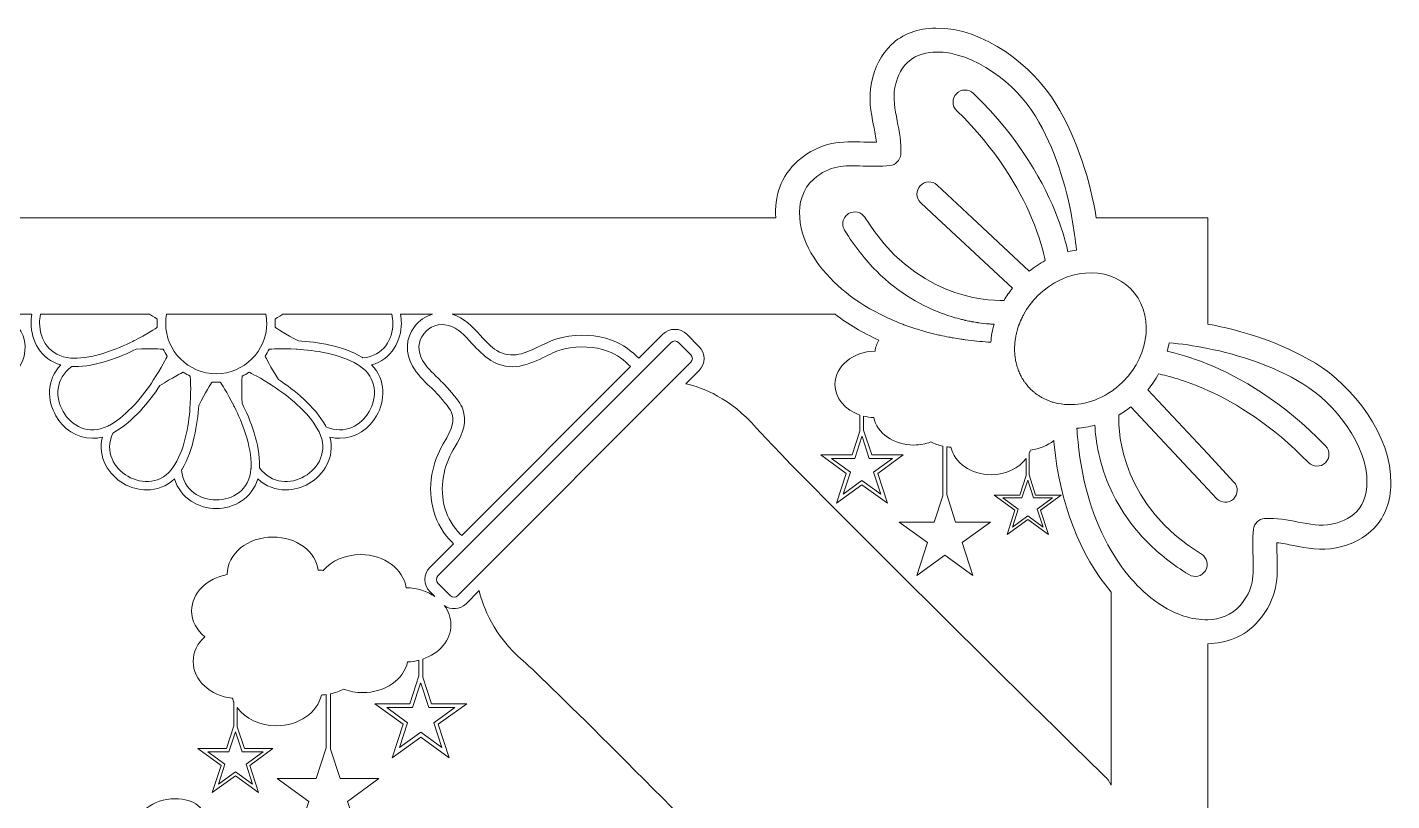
# Model space of a CAD drawing. Header units: millimetres. Extents: x -113 to 323, y -426 to 129.
# Drawn here: x 69.9 to 323, y -14 to 129.4 of the extents above; entities that cross this region are included whole.
import ezdxf

# ---------------------------------------------------------------- set-up
doc = ezdxf.new("R2010")
doc.units = ezdxf.units.MM
doc.header["$MEASUREMENT"] = 0
doc.layers.add('Layer 1', color=7, linetype='Continuous')

msp = doc.modelspace()

# ---------------------------------------------------------------- linework, layer by layer
at = {"layer": 'Layer 1', "lineweight": 0}
for points in [[(224.73, 53.53), (226.06, 49.45), (230.37, 49.45), (226.88, 46.91), (228.21, 42.81), (224.72, 45.34), (221.23, 42.81), (222.57, 46.91), (219.07, 49.45), (223.39, 49.45), (224.72, 53.53), (224.73, 53.53)], [(255.47, 45.44), (256.55, 42.12), (260.06, 42.12), (257.22, 40.06), (258.31, 36.71), (255.46, 38.78), (252.62, 36.71), (253.7, 40.06), (250.86, 42.12), (254.38, 42.12), (255.45, 45.44), (255.47, 45.44)], [(142.89, 7.81), (144.37, 3.26), (149.19, 3.26), (145.29, 0.42), (146.78, -4.17), (142.88, -1.33), (138.97, -4.17), (140.46, 0.42), (136.57, 3.26), (141.38, 3.26), (142.87, 7.81), (142.89, 7.81)], [(108.53, -1.22), (109.74, -4.93), (113.67, -4.93), (110.49, -7.24), (111.7, -10.97), (108.52, -8.66), (105.35, -10.97), (106.56, -7.24), (103.38, -4.93), (107.31, -4.93), (108.52, -1.22), (108.53, -1.22)]]:
    msp.add_lwpolyline(points, dxfattribs=at)
for points, knots in [([(308.81, 67.09), (302.36, 71), (295.21, 73.17), (288.84, 74.36), (288.84, 74.36), (288.84, 94.07), (288.84, 94.07), (288.84, 94.07), (268.17, 94.07), (268.17, 94.07), (267.03, 100.73), (264.84, 108.36), (260.69, 115.21), (256.51, 122.12), (247.28, 129.37), (238.41, 129.23), (235.09, 129.18), (232.23, 128.11), (230.14, 126.13), (228.33, 124.42), (227.06, 121.98), (226.46, 119.08), (225.88, 116.22), (226.39, 113.65), (226.88, 111.16), (227.1, 110.09), (227.3, 109.06), (227.41, 108.06), (226.61, 108.05), (225.82, 108.08), (225.05, 108.1), (221.16, 108.22), (217.14, 108.35), (212.85, 104.59), (209.62, 101.77), (208.49, 97.94), (208.72, 94.07), (208.72, 94.07), (1.18, 94.07), (1.18, 94.07), (1.41, 97.94), (0.28, 101.77), (-2.95, 104.59), (-7.24, 108.35), (-11.25, 108.22), (-15.15, 108.1), (-15.92, 108.08), (-16.71, 108.05), (-17.51, 108.06), (-17.4, 109.06), (-17.2, 110.09), (-16.98, 111.16), (-16.49, 113.65), (-15.97, 116.22), (-16.56, 119.08), (-17.15, 121.98), (-18.43, 124.42), (-20.24, 126.13), (-22.33, 128.11), (-25.19, 129.18), (-28.51, 129.23), (-37.38, 129.37), (-46.61, 122.12), (-50.79, 115.21), (-54.93, 108.36), (-57.13, 100.73), (-58.27, 94.07), (-58.27, 94.07), (-78.94, 94.07), (-78.94, 94.07), (-78.94, 94.07), (-78.94, 74.36), (-78.94, 74.36), (-85.31, 73.17), (-92.46, 71), (-98.91, 67.09), (-105.81, 62.92), (-113.06, 53.69), (-112.92, 44.81), (-112.87, 41.49), (-111.8, 38.63), (-109.83, 36.54), (-108.12, 34.73), (-105.68, 33.46), (-102.77, 32.87), (-99.92, 32.28), (-97.35, 32.79), (-94.86, 33.29), (-93.79, 33.5), (-92.76, 33.71), (-91.76, 33.81), (-91.75, 33.01), (-91.77, 32.22), (-91.8, 31.45), (-91.92, 27.57), (-92.05, 23.54), (-88.29, 19.26), (-85.74, 16.35), (-82.4, 15.15), (-78.94, 15.1), (-78.94, 15.1), (-78.94, -426.06), (-78.94, -426.06), (-78.94, -426.06), (288.84, -426.06), (288.84, -426.06), (288.84, -426.06), (288.84, 15.1), (288.84, 15.1), (292.3, 15.15), (295.65, 16.35), (298.19, 19.26), (301.95, 23.54), (301.82, 27.57), (301.7, 31.45), (301.68, 32.22), (301.65, 33.01), (301.66, 33.81), (302.66, 33.71), (303.69, 33.5), (304.76, 33.29), (307.25, 32.79), (309.82, 32.28), (312.67, 32.87), (315.58, 33.46), (318.02, 34.73), (319.73, 36.54), (321.71, 38.63), (322.78, 41.49), (322.82, 44.81), (322.97, 53.69), (315.71, 62.92), (308.81, 67.09)], [0, 0, 0, 0, 1, 1, 1, 2, 2, 2, 3, 3, 3, 4, 4, 4, 5, 5, 5, 6, 6, 6, 7, 7, 7, 8, 8, 8, 9, 9, 9, 10, 10, 10, 11, 11, 11, 12, 12, 12, 13, 13, 13, 14, 14, 14, 15, 15, 15, 16, 16, 16, 17, 17, 17, 18, 18, 18, 19, 19, 19, 20, 20, 20, 21, 21, 21, 22, 22, 22, 23, 23, 23, 24, 24, 24, 25, 25, 25, 26, 26, 26, 27, 27, 27, 28, 28, 28, 29, 29, 29, 30, 30, 30, 31, 31, 31, 32, 32, 32, 33, 33, 33, 34, 34, 34, 35, 35, 35, 36, 36, 36, 37, 37, 37, 38, 38, 38, 39, 39, 39, 40, 40, 40, 41, 41, 41, 42, 42, 42, 43, 43, 43, 44, 44, 44, 44]), ([(215.79, 101.24), (218.75, 103.84), (221.34, 103.76), (224.91, 103.65), (226.48, 103.6), (228.11, 103.55), (229.91, 103.74), (230.98, 103.85), (231.82, 104.71), (231.9, 105.79), (232.06, 108), (231.65, 110.05), (231.25, 112.03), (230.83, 114.18), (230.42, 116.21), (230.83, 118.18), (231.12, 119.58), (231.76, 121.54), (233.2, 122.89), (234.8, 124.41), (236.95, 124.75), (238.48, 124.78), (245.44, 124.89), (253.3, 118.83), (256.88, 112.91), (260.54, 106.86), (262.56, 100.09), (263.65, 94.07), (264.03, 91.96), (264.31, 89.94), (264.5, 88.07), (263.97, 87.99), (263.45, 87.88), (262.92, 87.75), (262.59, 89.26), (262.01, 91.44), (261, 94.07), (258.7, 100.13), (254.17, 108.61), (245.39, 117.11), (244.5, 117.97), (243.1, 117.95), (242.24, 117.06), (241.38, 116.18), (241.39, 114.76), (242.29, 113.91), (249.72, 106.72), (253.87, 99.5), (256.17, 94.07), (257.7, 90.44), (258.4, 87.6), (258.71, 86.11), (257.68, 85.56), (256.69, 84.91), (255.75, 84.16), (255.75, 84.16), (245.13, 94.07), (245.13, 94.07), (245.13, 94.07), (238.67, 100.11), (238.67, 100.11), (237.76, 100.95), (236.36, 100.9), (235.51, 100), (234.69, 99.12), (234.72, 97.76), (235.57, 96.91), (235.57, 96.91), (235.63, 96.85), (235.63, 96.85), (235.63, 96.85), (238.6, 94.07), (238.6, 94.07), (238.6, 94.07), (252.61, 80.99), (252.61, 80.99), (252.04, 80.26), (251.52, 79.51), (251.07, 78.73), (247.38, 78.65), (234.24, 79.45), (225.3, 94.07), (225.3, 94.07), (225.3, 94.08), (225.3, 94.08), (224.65, 95.14), (223.28, 95.46), (222.23, 94.82), (221.92, 94.63), (221.67, 94.37), (221.49, 94.07), (221.07, 93.39), (221.05, 92.49), (221.5, 91.76), (223.33, 88.75), (225.32, 86.26), (227.39, 84.2), (231.58, 80.01), (236.05, 77.57), (240.04, 76.16), (241.12, 75.77), (242.16, 75.47), (243.16, 75.23), (243.15, 75.23), (243.15, 75.23), (243.15, 75.22), (243.4, 75.16), (243.64, 75.11), (243.88, 75.05), (243.91, 75.05), (243.94, 75.04), (243.97, 75.03), (244.34, 74.95), (244.71, 74.88), (245.07, 74.81), (245.13, 74.8), (245.19, 74.79), (245.25, 74.78), (245.58, 74.72), (245.9, 74.67), (246.21, 74.62), (246.24, 74.61), (246.27, 74.61), (246.3, 74.61), (247, 74.5), (247.65, 74.43), (248.25, 74.38), (248.29, 74.38), (248.33, 74.37), (248.36, 74.37), (248.65, 74.35), (248.94, 74.33), (249.21, 74.32), (248.9, 73.21), (248.71, 72.09), (248.62, 70.98), (247.91, 71.02), (247.22, 71.09), (246.56, 71.15), (246.56, 71.15), (246.05, 71.2), (246.05, 71.2), (245.31, 71.27), (244.58, 71.36), (243.85, 71.46), (243.6, 71.49), (243.35, 71.53), (243.09, 71.56), (242.61, 71.64), (242.13, 71.71), (241.65, 71.79), (241.38, 71.84), (241.11, 71.89), (240.85, 71.94), (240.31, 72.04), (239.77, 72.15), (239.24, 72.27), (239.07, 72.3), (238.9, 72.34), (238.73, 72.38), (238.07, 72.53), (237.41, 72.7), (236.77, 72.87), (236.52, 72.94), (236.28, 73.01), (236.03, 73.08), (235.59, 73.21), (235.15, 73.34), (234.72, 73.48), (234.48, 73.56), (234.24, 73.64), (233.99, 73.72), (233.49, 73.88), (233, 74.06), (232.51, 74.24), (232.37, 74.3), (232.22, 74.35), (232.08, 74.4), (230.71, 74.93), (229.38, 75.52), (228.12, 76.16), (222.81, 78.83), (218.54, 82.44), (215.76, 86.73), (214.37, 88.9), (213.36, 91.53), (213.17, 94.07), (212.96, 96.77), (213.67, 99.38), (215.79, 101.24)], [0, 0, 0, 0, 1, 1, 1, 2, 2, 2, 3, 3, 3, 4, 4, 4, 5, 5, 5, 6, 6, 6, 7, 7, 7, 8, 8, 8, 9, 9, 9, 10, 10, 10, 11, 11, 11, 12, 12, 12, 13, 13, 13, 14, 14, 14, 15, 15, 15, 16, 16, 16, 17, 17, 17, 18, 18, 18, 19, 19, 19, 20, 20, 20, 21, 21, 21, 22, 22, 22, 23, 23, 23, 24, 24, 24, 25, 25, 25, 26, 26, 26, 27, 27, 27, 28, 28, 28, 29, 29, 29, 30, 30, 30, 31, 31, 31, 32, 32, 32, 33, 33, 33, 34, 34, 34, 35, 35, 35, 36, 36, 36, 37, 37, 37, 38, 38, 38, 39, 39, 39, 40, 40, 40, 41, 41, 41, 42, 42, 42, 43, 43, 43, 44, 44, 44, 45, 45, 45, 46, 46, 46, 47, 47, 47, 48, 48, 48, 49, 49, 49, 50, 50, 50, 51, 51, 51, 52, 52, 52, 53, 53, 53, 54, 54, 54, 55, 55, 55, 56, 56, 56, 57, 57, 57, 58, 58, 58, 59, 59, 59, 60, 60, 60, 61, 61, 61, 62, 62, 62, 63, 63, 63, 63]), ([(274.52, 80.92), (278.89, 76.55), (278.29, 68.82), (273.16, 63.7), (272.46, 62.99), (271.71, 62.37), (270.92, 61.84), (267.83, 59.75), (264.23, 59), (261.04, 59.64), (261.03, 59.65), (261.01, 59.65), (261, 59.65), (260.71, 59.71), (260.43, 59.78), (260.15, 59.86), (260.06, 59.89), (259.98, 59.92), (259.89, 59.95), (259.69, 60.02), (259.49, 60.08), (259.29, 60.16), (259.19, 60.2), (259.09, 60.24), (258.99, 60.29), (258.81, 60.36), (258.63, 60.45), (258.46, 60.54), (258.36, 60.59), (258.26, 60.64), (258.16, 60.69), (257.99, 60.79), (257.82, 60.89), (257.65, 60.99), (257.56, 61.05), (257.46, 61.11), (257.37, 61.17), (257.2, 61.29), (257.03, 61.41), (256.86, 61.54), (256.78, 61.6), (256.7, 61.66), (256.63, 61.72), (256.39, 61.91), (256.16, 62.12), (255.94, 62.34), (255.72, 62.56), (255.52, 62.78), (255.33, 63.01), (255.26, 63.09), (255.21, 63.18), (255.15, 63.26), (255.02, 63.41), (254.9, 63.57), (254.79, 63.73), (254.72, 63.83), (254.66, 63.94), (254.59, 64.05), (254.5, 64.19), (254.41, 64.34), (254.32, 64.49), (254.26, 64.6), (254.2, 64.73), (254.14, 64.85), (254.07, 64.99), (253.99, 65.13), (253.93, 65.28), (253.87, 65.41), (253.82, 65.55), (253.77, 65.68), (253.71, 65.82), (253.65, 65.96), (253.61, 66.1), (253.56, 66.25), (253.52, 66.39), (253.47, 66.54), (253.43, 66.68), (253.39, 66.81), (253.35, 66.95), (253.31, 67.11), (253.28, 67.27), (253.25, 67.43), (253.23, 67.56), (253.19, 67.69), (253.17, 67.82), (253.14, 67.99), (253.13, 68.17), (253.11, 68.34), (253.09, 68.46), (253.07, 68.59), (253.06, 68.71), (253.05, 68.9), (253.04, 69.08), (253.03, 69.27), (253.03, 69.38), (253.02, 69.5), (253.02, 69.61), (253.02, 69.81), (253.03, 70.01), (253.03, 70.21), (253.04, 70.31), (253.04, 70.42), (253.05, 70.53), (253.06, 70.74), (253.09, 70.95), (253.11, 71.16), (253.12, 71.25), (253.13, 71.35), (253.14, 71.44), (253.17, 71.66), (253.22, 71.89), (253.26, 72.11), (253.27, 72.19), (253.29, 72.28), (253.31, 72.36), (253.36, 72.59), (253.42, 72.83), (253.48, 73.06), (253.5, 73.13), (253.52, 73.2), (253.54, 73.27), (253.61, 73.52), (253.69, 73.76), (253.77, 74), (253.79, 74.06), (253.81, 74.12), (253.83, 74.18), (253.93, 74.43), (254.03, 74.68), (254.14, 74.93), (254.16, 74.98), (254.18, 75.03), (254.2, 75.07), (254.31, 75.33), (254.44, 75.59), (254.57, 75.85), (254.63, 75.95), (254.67, 76.05), (254.73, 76.16), (255.39, 77.37), (256.25, 78.52), (257.29, 79.57), (262.41, 84.69), (270.14, 85.29), (274.52, 80.92)], [0, 0, 0, 0, 1, 1, 1, 2, 2, 2, 3, 3, 3, 4, 4, 4, 5, 5, 5, 6, 6, 6, 7, 7, 7, 8, 8, 8, 9, 9, 9, 10, 10, 10, 11, 11, 11, 12, 12, 12, 13, 13, 13, 14, 14, 14, 15, 15, 15, 16, 16, 16, 17, 17, 17, 18, 18, 18, 19, 19, 19, 20, 20, 20, 21, 21, 21, 22, 22, 22, 23, 23, 23, 24, 24, 24, 25, 25, 25, 26, 26, 26, 27, 27, 27, 28, 28, 28, 29, 29, 29, 30, 30, 30, 31, 31, 31, 32, 32, 32, 33, 33, 33, 34, 34, 34, 35, 35, 35, 36, 36, 36, 37, 37, 37, 38, 38, 38, 39, 39, 39, 40, 40, 40, 41, 41, 41, 42, 42, 42, 43, 43, 43, 44, 44, 44, 45, 45, 45, 46, 46, 46, 47, 47, 47, 48, 48, 48, 48]), ([(70.78, 76.16), (70.67, 75.61), (70.61, 75.05), (70.61, 74.51), (70.61, 71.35), (72.35, 67.85), (76.13, 66.78), (73.39, 63.97), (73.63, 60.08), (75.21, 57.34), (76.53, 55.05), (79.02, 53.17), (82.01, 53.17), (82.6, 53.17), (83.22, 53.25), (83.85, 53.41), (82.88, 49.61), (85.04, 46.35), (87.78, 44.77), (89.04, 44.04), (90.55, 43.6), (92.08, 43.6), (93.88, 43.6), (95.71, 44.21), (97.23, 45.69), (98.29, 41.91), (101.78, 40.17), (104.95, 40.17), (104.95, 40.17), (104.95, 40.17), (104.95, 40.17), (108.11, 40.17), (111.61, 41.91), (112.67, 45.69), (114.19, 44.21), (116.02, 43.6), (117.82, 43.6), (119.35, 43.6), (120.86, 44.04), (122.12, 44.77), (124.86, 46.36), (127.02, 49.61), (126.05, 53.41), (126.68, 53.25), (127.3, 53.17), (127.89, 53.17), (130.88, 53.17), (133.37, 55.06), (134.69, 57.34), (136.27, 60.08), (136.51, 63.98), (133.77, 66.78), (137.55, 67.85), (139.29, 71.35), (139.29, 74.51), (139.29, 75.05), (139.23, 75.61), (139.13, 76.16), (139.13, 76.16), (145.07, 76.16), (145.07, 76.16), (143.76, 75.78), (142.58, 75), (141.71, 73.87), (140.09, 71.76), (139.96, 68.95), (141.36, 66.53), (142.22, 65.05), (143.43, 63.88), (144.6, 62.75), (145.29, 62.08), (145.94, 61.46), (146.51, 60.78), (147.67, 59.4), (148.44, 58.49), (148.62, 57.93), (149.08, 56.52), (148.97, 55.29), (147.07, 52.15), (146.02, 50.41), (145.31, 48.5), (144.96, 46.45), (144.11, 41.68), (145.5, 37.09), (148.75, 33.84), (148.82, 33.77), (148.89, 33.71), (148.96, 33.64), (148.96, 33.64), (144.55, 29.23), (144.55, 29.23), (143.33, 28), (143.33, 26.01), (144.55, 24.79), (144.55, 24.79), (145.52, 23.82), (145.52, 23.82), (144.08, 24.83), (142.21, 25.45), (140.16, 25.48), (139.7, 28.92), (136.11, 31.61), (131.75, 31.61), (128.87, 31.61), (126.34, 30.45), (124.81, 28.68), (124.51, 28.71), (124.2, 28.73), (123.88, 28.73), (123.42, 32.18), (119.83, 34.87), (115.47, 34.87), (110.79, 34.87), (107, 31.79), (107, 27.99), (107, 27.99), (107, 27.91), (107, 27.91), (103.22, 27.23), (100.4, 24.48), (100.4, 21.2), (100.4, 19.32), (101.32, 17.62), (102.82, 16.38), (101.49, 15.16), (100.68, 13.56), (100.68, 11.8), (100.68, 8.33), (103.83, 5.46), (107.94, 4.99), (108.03, 4.74), (108.13, 4.5), (108.24, 4.25), (108.24, 4.25), (108.24, -0.14), (108.24, -0.14), (108.24, -0.14), (106.89, -4.34), (106.89, -4.34), (106.89, -4.34), (101.57, -4.34), (101.57, -4.34), (101.57, -4.34), (105.87, -7.46), (105.87, -7.46), (105.87, -7.46), (104.23, -12.51), (104.23, -12.51), (104.23, -12.51), (108.52, -9.39), (108.52, -9.39), (108.52, -9.39), (112.82, -12.51), (112.82, -12.51), (112.82, -12.51), (111.18, -7.46), (111.18, -7.46), (111.18, -7.46), (115.47, -4.34), (115.47, -4.34), (115.47, -4.34), (110.17, -4.34), (110.17, -4.34), (110.17, -4.34), (108.86, -0.32), (108.86, -0.32), (108.86, -0.32), (108.86, 3.25), (108.86, 3.25), (110.34, 1.24), (113.03, -0.11), (116.12, -0.11), (120.29, -0.11), (123.75, 2.35), (124.45, 5.58), (124.75, 5.59), (125.04, 5.63), (125.32, 5.66), (125.32, 5.66), (125.32, -4.23), (125.32, -4.23), (125.32, -4.23), (123.47, -9.92), (123.47, -9.92), (123.47, -9.92), (116.26, -9.92), (116.26, -9.92), (116.26, -9.92), (122.1, -14.16), (122.1, -14.16), (122.1, -14.16), (119.87, -21.03), (119.87, -21.03), (119.87, -21.03), (125.7, -16.78), (125.7, -16.78), (125.7, -16.78), (131.54, -21.03), (131.54, -21.03), (131.54, -21.03), (129.31, -14.16), (129.31, -14.16), (129.31, -14.16), (135.14, -9.92), (135.14, -9.92), (135.14, -9.92), (127.93, -9.92), (127.93, -9.92), (127.93, -9.92), (126.15, -4.46), (126.15, -4.46), (126.15, -4.46), (126.15, 5.81), (126.15, 5.81), (127.03, 5.99), (127.85, 6.28), (128.6, 6.66), (129.66, 6.26), (130.86, 6.03), (132.12, 6.03), (136.29, 6.03), (139.75, 8.49), (140.45, 11.72), (141.17, 11.75), (141.87, 11.86), (142.53, 12.03), (142.53, 12.03), (142.53, 9.13), (142.53, 9.13), (142.53, 9.13), (140.87, 3.98), (140.87, 3.98), (140.87, 3.98), (134.35, 3.98), (134.35, 3.98), (134.35, 3.98), (139.62, 0.15), (139.62, 0.15), (139.62, 0.15), (137.6, -6.05), (137.6, -6.05), (137.6, -6.05), (142.88, -2.22), (142.88, -2.22), (142.88, -2.22), (148.15, -6.05), (148.15, -6.05), (148.15, -6.05), (146.14, 0.15), (146.14, 0.15), (146.14, 0.15), (151.41, 3.98), (151.41, 3.98), (151.41, 3.98), (144.89, 3.98), (144.89, 3.98), (144.89, 3.98), (143.29, 8.92), (143.29, 8.92), (143.29, 8.92), (143.29, 12.25), (143.29, 12.25), (146.34, 13.29), (148.49, 15.73), (148.49, 18.59), (148.49, 19.91), (148.03, 21.13), (147.24, 22.18), (148.47, 21.3), (150.18, 21.4), (151.28, 22.5), (151.28, 22.5), (153.71, 24.93), (153.71, 24.93), (154.42, 21.93), (156.4, 16.65), (161.88, 11.9), (166.53, 7.86), (189.22, -14.95), (206.47, -32.41), (205.96, -32.34), (205.44, -32.3), (204.89, -32.3), (202.91, -32.3), (201.15, -32.74), (199.62, -33.62), (198.09, -34.51), (196.83, -35.74), (195.84, -37.32), (194.89, -38.84), (194.21, -40.65), (193.78, -42.76), (193.78, -42.75), (193.78, -42.75), (193.78, -42.74), (193.35, -44.4), (192.89, -45.62), (192.37, -46.39), (191.86, -47.17), (191.38, -47.56), (190.94, -47.56), (190.5, -47.56), (190.13, -47.2), (189.82, -46.47), (189.52, -45.75), (189.4, -44.69), (189.48, -43.3), (189.56, -41.38), (189.39, -39.67), (188.99, -38.16), (188.59, -36.66), (188, -35.42), (187.21, -34.43), (186.44, -33.44), (185.49, -32.76), (184.38, -32.38), (183.27, -32), (182.05, -31.98), (180.71, -32.3), (179.49, -32.62), (178.37, -33.25), (177.36, -34.19), (176.35, -35.12), (175.46, -36.21), (174.7, -37.44), (174.28, -35.72), (173.39, -34.33), (172.03, -33.27), (170.67, -32.19), (169.08, -31.87), (167.25, -32.3), (165.91, -32.67), (164.66, -33.45), (163.5, -34.63), (162.33, -35.81), (161.36, -37.17), (160.6, -38.73), (160.64, -37.55), (160.54, -36.57), (160.29, -35.79), (160.04, -35.02), (159.7, -34.38), (159.26, -33.86), (158.82, -33.36), (158.29, -32.98), (157.68, -32.74), (157.07, -32.5), (156.44, -32.35), (155.79, -32.3), (154.15, -32.19), (152.84, -32.59), (151.86, -33.51), (150.89, -34.41), (150.16, -35.56), (149.69, -36.96), (149.22, -38.33), (148.92, -39.79), (148.79, -41.36), (148.35, -39.84), (147.77, -38.49), (147.03, -37.32), (146.04, -35.74), (144.78, -34.51), (143.28, -33.63), (141.77, -32.74), (140.02, -32.3), (138.04, -32.3), (136.05, -32.3), (134.3, -32.74), (132.79, -33.63), (131.29, -34.51), (130.03, -35.74), (129.05, -37.32), (128.05, -38.91), (127.33, -40.8), (126.89, -43.02), (126.32, -45.23), (125.36, -46.99), (124.03, -48.24), (122.64, -49.56), (121.18, -50.22), (119.64, -50.22), (118.65, -50.22), (117.92, -49.88), (117.44, -49.2), (116.96, -48.54), (116.67, -47.77), (116.56, -46.88), (116.44, -45.99), (116.47, -45.15), (116.63, -44.31), (116.81, -43.48), (117.07, -42.9), (117.41, -42.58), (117.98, -42.04), (118.59, -41.91), (119.22, -42.18), (119.85, -42.45), (120.17, -43.03), (120.22, -43.94), (120.25, -45.02), (120.56, -45.78), (121.14, -46.23), (121.71, -46.68), (122.43, -46.55), (123.31, -45.79), (123.81, -45.42), (124.19, -44.9), (124.46, -44.27), (124.72, -43.63), (124.9, -42.9), (124.97, -42.11), (125.05, -41.3), (125.01, -40.48), (124.86, -39.65), (124.7, -38.83), (124.46, -38.01), (124.11, -37.2), (123.35, -35.54), (122.26, -34.31), (120.85, -33.5), (119.43, -32.7), (117.8, -32.3), (115.92, -32.3), (113.93, -32.3), (112.18, -32.74), (110.65, -33.63), (109.12, -34.51), (107.87, -35.74), (106.87, -37.32), (105.92, -38.84), (105.25, -40.64), (104.81, -42.74), (104.39, -44.4), (103.88, -45.61), (103.29, -46.36), (102.7, -47.1), (102.15, -47.4), (101.66, -47.24), (101.16, -47.09), (100.79, -46.49), (100.54, -45.47), (100.29, -44.45), (100.31, -43.01), (100.57, -41.14), (100.84, -39.21), (101.2, -37.2), (101.66, -35.11), (102.11, -33.02), (102.54, -30.96), (102.91, -28.93), (103.3, -26.89), (103.57, -24.95), (103.74, -23.1), (103.92, -21.26), (103.85, -19.64), (103.52, -18.24), (103.19, -16.84), (102.55, -15.74), (101.57, -14.9), (100.6, -14.08), (99.17, -13.66), (97.3, -13.66), (93.21, -13.66), (90.28, -16), (88.54, -20.65), (86.78, -25.31), (86.16, -32.49), (86.7, -42.18), (86.72, -42.38), (86.73, -42.58), (86.75, -42.8), (86.18, -45.12), (85.21, -46.94), (83.84, -48.24), (82.47, -49.56), (81.01, -50.22), (79.48, -50.22), (78.53, -50.22), (77.78, -49.92), (77.25, -49.33), (78.74, -49.43), (80.02, -49.08), (81.09, -48.24), (82.16, -47.41), (82.99, -46.37), (83.58, -45.11), (84.17, -43.85), (84.5, -42.5), (84.58, -41.06), (84.66, -39.61), (84.43, -38.33), (83.89, -37.2), (83.13, -35.54), (82.04, -34.31), (80.63, -33.5), (79.21, -32.7), (77.57, -32.3), (75.7, -32.3), (73.71, -32.3), (71.95, -32.74), (70.43, -33.63), (68.9, -34.51), (67.65, -35.74), (66.65, -37.32), (66.6, -37.39), (66.56, -37.48), (66.52, -37.57), (66.66, -36.21), (66.76, -34.83), (66.83, -33.46), (66.93, -30.87), (66.91, -28.45), (66.73, -26.2), (66.57, -23.94), (66.28, -21.9), (65.87, -20.08), (65.48, -18.26), (64.98, -16.83), (64.41, -15.77), (63.65, -14.37), (62.72, -13.26), (61.64, -12.46), (60.55, -11.64), (59.38, -11.07), (58.15, -10.74), (56.9, -10.41), (55.67, -10.29), (54.44, -10.38), (53.22, -10.47), (52.12, -10.73), (51.12, -11.17), (50.13, -11.6), (49.32, -12.19), (48.69, -12.88), (48.06, -13.58), (47.74, -14.4), (47.74, -15.32), (47.74, -15.79), (47.89, -16.16), (48.18, -16.43), (48.45, -16.69), (48.81, -16.96), (49.24, -17.22), (49.65, -17.48), (50.11, -17.79), (50.58, -18.14), (51.05, -18.49), (51.47, -19.01), (51.82, -19.72), (52.07, -20.24), (52.33, -21.44), (52.56, -23.3), (52.78, -25.17), (52.96, -27.35), (53.07, -29.87), (53.19, -32.4), (53.22, -35.07), (53.16, -37.89), (53.1, -40.72), (52.91, -43.33), (52.56, -45.72), (52.21, -48.11), (51.72, -50.1), (51.07, -51.7), (50.41, -53.3), (49.56, -54.14), (48.48, -54.23), (47.99, -54.28), (47.53, -54.15), (47.08, -53.87), (46.65, -53.59), (46.21, -52.96), (45.76, -52), (45.33, -51.03), (44.89, -49.69), (44.48, -47.96), (44.05, -46.22), (43.64, -43.93), (43.21, -41.08), (42.76, -38.23), (42.56, -35.61), (42.61, -33.23), (42.67, -30.84), (42.81, -28.69), (43.02, -26.78), (43.23, -24.88), (43.42, -23.18), (43.62, -21.69), (43.81, -20.2), (43.82, -18.91), (43.65, -17.81), (43.47, -16.71), (43.03, -15.81), (42.32, -15.08), (41.63, -14.36), (40.46, -13.79), (38.86, -13.41), (36.95, -12.92), (35.32, -13.43), (33.96, -14.92), (32.6, -16.4), (31.62, -18.56), (30.99, -21.36), (30.35, -24.16), (30.1, -27.45), (30.24, -31.19), (30.37, -34.95), (30.97, -38.8), (32.04, -42.8), (32.04, -42.88), (32.05, -42.95), (32.07, -42.99), (32.09, -43.03), (32.1, -43.08), (32.1, -43.13), (31.8, -44.88), (31.44, -46.38), (31.04, -47.63), (30.64, -48.88), (30.21, -49.91), (29.75, -50.71), (29.29, -51.53), (28.84, -52.15), (28.37, -52.57), (27.92, -52.97), (27.5, -53.21), (27.12, -53.25), (26.2, -53.38), (25.52, -53), (25.05, -52.13), (24.6, -51.26), (24.29, -50.03), (24.14, -48.48), (23.99, -46.93), (23.94, -45.09), (23.99, -42.95), (24.05, -40.83), (24.14, -38.6), (24.25, -36.25), (24.37, -33.91), (24.45, -31.53), (24.51, -29.13), (24.57, -26.7), (24.52, -24.41), (24.37, -22.21), (24.21, -20.03), (23.91, -18.02), (23.48, -16.23), (23.2, -15.11), (22.83, -14.16), (22.37, -13.31), (34.26, -1.38), (44.99, 9.27), (48.03, 11.9), (53.51, 16.65), (55.48, 21.93), (56.19, 24.93), (56.19, 24.93), (58.62, 22.5), (58.62, 22.5), (59.84, 21.28), (61.83, 21.28), (63.06, 22.5), (63.06, 22.5), (65.35, 24.79), (65.35, 24.79), (66.57, 26.01), (66.57, 28), (65.35, 29.23), (65.35, 29.23), (60.94, 33.64), (60.94, 33.64), (61.01, 33.71), (61.09, 33.77), (61.15, 33.84), (64.4, 37.09), (65.79, 41.68), (64.95, 46.45), (64.59, 48.5), (63.88, 50.41), (62.83, 52.15), (60.93, 55.29), (60.82, 56.52), (61.28, 57.93), (61.46, 58.49), (62.24, 59.4), (63.4, 60.78), (63.97, 61.46), (64.61, 62.08), (65.31, 62.75), (66.47, 63.88), (67.68, 65.05), (68.54, 66.53), (69.95, 68.95), (69.81, 71.76), (68.19, 73.87), (67.33, 75), (66.14, 75.78), (64.83, 76.16), (64.83, 76.16), (70.78, 76.16), (70.78, 76.16)], [0, 0, 0, 0, 1, 1, 1, 2, 2, 2, 3, 3, 3, 4, 4, 4, 5, 5, 5, 6, 6, 6, 7, 7, 7, 8, 8, 8, 9, 9, 9, 10, 10, 10, 11, 11, 11, 12, 12, 12, 13, 13, 13, 14, 14, 14, 15, 15, 15, 16, 16, 16, 17, 17, 17, 18, 18, 18, 19, 19, 19, 20, 20, 20, 21, 21, 21, 22, 22, 22, 23, 23, 23, 24, 24, 24, 25, 25, 25, 26, 26, 26, 27, 27, 27, 28, 28, 28, 29, 29, 29, 30, 30, 30, 31, 31, 31, 32, 32, 32, 33, 33, 33, 34, 34, 34, 35, 35, 35, 36, 36, 36, 37, 37, 37, 38, 38, 38, 39, 39, 39, 40, 40, 40, 41, 41, 41, 42, 42, 42, 43, 43, 43, 44, 44, 44, 45, 45, 45, 46, 46, 46, 47, 47, 47, 48, 48, 48, 49, 49, 49, 50, 50, 50, 51, 51, 51, 52, 52, 52, 53, 53, 53, 54, 54, 54, 55, 55, 55, 56, 56, 56, 57, 57, 57, 58, 58, 58, 59, 59, 59, 60, 60, 60, 61, 61, 61, 62, 62, 62, 63, 63, 63, 64, 64, 64, 65, 65, 65, 66, 66, 66, 67, 67, 67, 68, 68, 68, 69, 69, 69, 70, 70, 70, 71, 71, 71, 72, 72, 72, 73, 73, 73, 74, 74, 74, 75, 75, 75, 76, 76, 76, 77, 77, 77, 78, 78, 78, 79, 79, 79, 80, 80, 80, 81, 81, 81, 82, 82, 82, 83, 83, 83, 84, 84, 84, 85, 85, 85, 86, 86, 86, 87, 87, 87, 88, 88, 88, 89, 89, 89, 90, 90, 90, 91, 91, 91, 92, 92, 92, 93, 93, 93, 94, 94, 94, 95, 95, 95, 96, 96, 96, 97, 97, 97, 98, 98, 98, 99, 99, 99, 100, 100, 100, 101, 101, 101, 102, 102, 102, 103, 103, 103, 104, 104, 104, 105, 105, 105, 106, 106, 106, 107, 107, 107, 108, 108, 108, 109, 109, 109, 110, 110, 110, 111, 111, 111, 112, 112, 112, 113, 113, 113, 114, 114, 114, 115, 115, 115, 116, 116, 116, 117, 117, 117, 118, 118, 118, 119, 119, 119, 120, 120, 120, 121, 121, 121, 122, 122, 122, 123, 123, 123, 124, 124, 124, 125, 125, 125, 126, 126, 126, 127, 127, 127, 128, 128, 128, 129, 129, 129, 130, 130, 130, 131, 131, 131, 132, 132, 132, 133, 133, 133, 134, 134, 134, 135, 135, 135, 136, 136, 136, 137, 137, 137, 138, 138, 138, 139, 139, 139, 140, 140, 140, 141, 141, 141, 142, 142, 142, 143, 143, 143, 144, 144, 144, 145, 145, 145, 146, 146, 146, 147, 147, 147, 148, 148, 148, 149, 149, 149, 150, 150, 150, 151, 151, 151, 152, 152, 152, 153, 153, 153, 154, 154, 154, 155, 155, 155, 156, 156, 156, 157, 157, 157, 158, 158, 158, 159, 159, 159, 160, 160, 160, 161, 161, 161, 162, 162, 162, 163, 163, 163, 164, 164, 164, 165, 165, 165, 166, 166, 166, 167, 167, 167, 168, 168, 168, 169, 169, 169, 170, 170, 170, 171, 171, 171, 172, 172, 172, 173, 173, 173, 174, 174, 174, 175, 175, 175, 176, 176, 176, 177, 177, 177, 178, 178, 178, 179, 179, 179, 180, 180, 180, 181, 181, 181, 182, 182, 182, 183, 183, 183, 184, 184, 184, 185, 185, 185, 186, 186, 186, 187, 187, 187, 188, 188, 188, 189, 189, 189, 190, 190, 190, 191, 191, 191, 192, 192, 192, 193, 193, 193, 194, 194, 194, 195, 195, 195, 196, 196, 196, 197, 197, 197, 198, 198, 198, 199, 199, 199, 200, 200, 200, 201, 201, 201, 202, 202, 202, 203, 203, 203, 204, 204, 204, 205, 205, 205, 206, 206, 206, 207, 207, 207, 208, 208, 208, 209, 209, 209, 210, 210, 210, 211, 211, 211, 212, 212, 212, 213, 213, 213, 214, 214, 214, 215, 215, 215, 216, 216, 216, 217, 217, 217, 218, 218, 218, 219, 219, 219, 220, 220, 220, 221, 221, 221, 222, 222, 222, 223, 223, 223, 224, 224, 224, 225, 225, 225, 226, 226, 226, 227, 227, 227, 228, 228, 228, 229, 229, 229, 230, 230, 230, 231, 231, 231, 232, 232, 232, 233, 233, 233, 234, 234, 234, 234]), ([(72.37, 76.16), (72.37, 76.16), (92.61, 76.16), (92.61, 76.16), (93.4, 75.68), (93.92, 75.33), (94.03, 75.26), (94.02, 75.01), (94.01, 74.76), (94.01, 74.51), (94.01, 74.26), (94.02, 74.01), (94.03, 73.76), (93.81, 73.61), (92.11, 72.47), (89.71, 71.26), (89.71, 71.26), (89.59, 71.25), (89.59, 71.25), (89.59, 71.25), (89.47, 71.13), (89.47, 71.13), (86.52, 69.67), (82.24, 67.97), (78.42, 68.03), (78.27, 68.04), (78.14, 68.04), (77.99, 68.05), (73.98, 68.34), (72.19, 71.5), (72.19, 74.51), (72.19, 75.06), (72.25, 75.61), (72.37, 76.16)], [0, 0, 0, 0, 1, 1, 1, 2, 2, 2, 3, 3, 3, 4, 4, 4, 5, 5, 5, 6, 6, 6, 7, 7, 7, 8, 8, 8, 9, 9, 9, 10, 10, 10, 11, 11, 11, 11]), ([(114.32, 74.51), (114.32, 69.34), (110.12, 65.14), (104.95, 65.14), (99.78, 65.14), (95.58, 69.34), (95.58, 74.51), (95.58, 75.07), (95.64, 75.62), (95.73, 76.16), (95.73, 76.16), (114.17, 76.16), (114.17, 76.16), (114.26, 75.62), (114.32, 75.07), (114.32, 74.51)], [0, 0, 0, 0, 1, 1, 1, 2, 2, 2, 3, 3, 3, 4, 4, 4, 5, 5, 5, 5]), ([(137.72, 74.51), (137.72, 71.57), (136, 68.47), (132.17, 68.08), (132.1, 68.12), (132.04, 68.16), (131.97, 68.2), (128.41, 70.34), (123.63, 71.04), (120.19, 71.25), (117.79, 72.47), (116.09, 73.61), (115.87, 73.76), (115.88, 74.01), (115.89, 74.26), (115.89, 74.51), (115.89, 74.76), (115.88, 75.01), (115.87, 75.26), (115.98, 75.33), (116.5, 75.68), (117.29, 76.16), (117.29, 76.16), (137.53, 76.16), (137.53, 76.16), (137.65, 75.61), (137.72, 75.06), (137.72, 74.51)], [0, 0, 0, 0, 1, 1, 1, 2, 2, 2, 3, 3, 3, 4, 4, 4, 5, 5, 5, 6, 6, 6, 7, 7, 7, 8, 8, 8, 9, 9, 9, 9]), ([(270.92, -11.1), (270.52, -10.29), (270.09, -9.85), (270.04, -9.79), (269.45, -9.21), (211.76, 47.46), (205.11, 55.13), (200.36, 60.61), (195.08, 62.59), (192.08, 63.3), (192.08, 63.3), (194.51, 65.73), (194.51, 65.73), (195.73, 66.95), (195.73, 68.94), (194.51, 70.16), (194.51, 70.16), (192.22, 72.46), (192.22, 72.46), (190.99, 73.68), (189.01, 73.68), (187.78, 72.46), (187.78, 72.46), (183.33, 68.01), (183.33, 68.01), (182.08, 69.26), (180.43, 70.6), (178.26, 71.38), (175.49, 72.38), (172.34, 72.54), (169.12, 71.87), (167.75, 71.58), (166.39, 70.94), (165.08, 70.31), (162.35, 68.99), (159.77, 67.75), (157, 69.46), (155.9, 70.13), (154.97, 71.15), (153.98, 72.23), (152.49, 73.85), (150.94, 75.52), (148.69, 76.16), (148.69, 76.16), (219.72, 76.16), (219.72, 76.16), (222.15, 74.32), (224.89, 72.71), (227.87, 71.36), (227.87, 71.36), (227.87, 71.36), (227.87, 71.36), (227.5, 70.73), (227.24, 70.05), (227.15, 69.33), (223.03, 69.27), (219.7, 66.54), (219.7, 63.17), (219.7, 60.61), (221.62, 58.43), (224.35, 57.49), (224.35, 57.49), (224.35, 54.51), (224.35, 54.51), (224.35, 54.51), (222.92, 50.09), (222.92, 50.09), (222.92, 50.09), (217.09, 50.09), (217.09, 50.09), (217.09, 50.09), (221.81, 46.66), (221.81, 46.66), (221.81, 46.66), (220, 41.12), (220, 41.12), (220, 41.12), (224.72, 44.54), (224.72, 44.54), (224.72, 44.54), (229.44, 41.12), (229.44, 41.12), (229.44, 41.12), (227.64, 46.66), (227.64, 46.66), (227.64, 46.66), (232.35, 50.09), (232.35, 50.09), (232.35, 50.09), (226.52, 50.09), (226.52, 50.09), (226.52, 50.09), (225.03, 54.7), (225.03, 54.7), (225.03, 54.7), (225.03, 57.29), (225.03, 57.29), (225.62, 57.15), (226.24, 57.05), (226.89, 57.02), (227.51, 54.13), (230.62, 51.93), (234.35, 51.93), (235.48, 51.93), (236.55, 52.13), (237.5, 52.49), (238.17, 52.15), (238.91, 51.89), (239.69, 51.73), (239.69, 51.73), (239.69, 42.54), (239.69, 42.54), (239.69, 42.54), (238.1, 37.65), (238.1, 37.65), (238.1, 37.65), (231.64, 37.65), (231.64, 37.65), (231.64, 37.65), (236.87, 33.86), (236.87, 33.86), (236.87, 33.86), (234.87, 27.71), (234.87, 27.71), (234.87, 27.71), (240.09, 31.51), (240.09, 31.51), (240.09, 31.51), (245.31, 27.71), (245.31, 27.71), (245.31, 27.71), (243.32, 33.86), (243.32, 33.86), (243.32, 33.86), (248.54, 37.65), (248.54, 37.65), (248.54, 37.65), (242.08, 37.65), (242.08, 37.65), (242.08, 37.65), (240.43, 42.75), (240.43, 42.75), (240.43, 42.75), (240.43, 51.6), (240.43, 51.6), (240.69, 51.57), (240.95, 51.54), (241.21, 51.52), (241.84, 48.64), (244.94, 46.43), (248.67, 46.43), (251.43, 46.43), (253.84, 47.64), (255.17, 49.44), (255.17, 49.44), (255.17, 46.25), (255.17, 46.25), (255.17, 46.25), (253.99, 42.65), (253.99, 42.65), (253.99, 42.65), (249.24, 42.65), (249.24, 42.65), (249.24, 42.65), (253.09, 39.86), (253.09, 39.86), (253.09, 39.86), (251.62, 35.34), (251.62, 35.34), (251.62, 35.34), (255.46, 38.13), (255.46, 38.13), (255.46, 38.13), (259.31, 35.34), (259.31, 35.34), (259.31, 35.34), (257.84, 39.86), (257.84, 39.86), (257.84, 39.86), (261.69, 42.65), (261.69, 42.65), (261.69, 42.65), (256.93, 42.65), (256.93, 42.65), (256.93, 42.65), (255.71, 46.4), (255.71, 46.4), (255.71, 46.4), (255.71, 50.34), (255.71, 50.34), (255.81, 50.55), (255.9, 50.77), (255.98, 51), (257.66, 51.19), (259.16, 51.83), (260.29, 52.76), (260.3, 52.69), (260.31, 52.61), (260.31, 52.54), (260.31, 52.54), (260.36, 52.04), (260.36, 52.04), (261.38, 41.16), (265.18, 31.49), (270.92, 24.67), (270.92, 24.67), (270.92, -11.1), (270.92, -11.1)], [0, 0, 0, 0, 1, 1, 1, 2, 2, 2, 3, 3, 3, 4, 4, 4, 5, 5, 5, 6, 6, 6, 7, 7, 7, 8, 8, 8, 9, 9, 9, 10, 10, 10, 11, 11, 11, 12, 12, 12, 13, 13, 13, 14, 14, 14, 15, 15, 15, 16, 16, 16, 17, 17, 17, 18, 18, 18, 19, 19, 19, 20, 20, 20, 21, 21, 21, 22, 22, 22, 23, 23, 23, 24, 24, 24, 25, 25, 25, 26, 26, 26, 27, 27, 27, 28, 28, 28, 29, 29, 29, 30, 30, 30, 31, 31, 31, 32, 32, 32, 33, 33, 33, 34, 34, 34, 35, 35, 35, 36, 36, 36, 37, 37, 37, 38, 38, 38, 39, 39, 39, 40, 40, 40, 41, 41, 41, 42, 42, 42, 43, 43, 43, 44, 44, 44, 45, 45, 45, 46, 46, 46, 47, 47, 47, 48, 48, 48, 49, 49, 49, 50, 50, 50, 51, 51, 51, 52, 52, 52, 53, 53, 53, 54, 54, 54, 55, 55, 55, 56, 56, 56, 57, 57, 57, 58, 58, 58, 59, 59, 59, 60, 60, 60, 61, 61, 61, 62, 62, 62, 63, 63, 63, 64, 64, 64, 65, 65, 65, 66, 66, 66, 67, 67, 67, 68, 68, 68, 69, 69, 69, 69]), ([(148.03, 74.11), (149.74, 73.65), (151.02, 72.25), (152.39, 70.76), (153.43, 69.63), (154.51, 68.45), (155.87, 67.62), (159.65, 65.3), (163.03, 66.92), (166.02, 68.35), (167.26, 68.95), (168.45, 69.52), (169.56, 69.76), (172.39, 70.35), (175.14, 70.21), (177.53, 69.35), (179.32, 68.71), (180.71, 67.56), (181.8, 66.48), (181.8, 66.48), (150.49, 35.16), (150.49, 35.16), (150.42, 35.23), (150.34, 35.3), (150.27, 35.37), (147.53, 38.11), (146.37, 42.02), (147.08, 46.07), (147.4, 47.85), (148.01, 49.53), (148.93, 51.04), (150.97, 54.43), (151.42, 56.34), (150.68, 58.6), (150.36, 59.57), (149.58, 60.49), (148.16, 62.18), (147.52, 62.94), (146.8, 63.63), (146.1, 64.3), (144.99, 65.38), (143.94, 66.4), (143.23, 67.62), (142.26, 69.29), (142.34, 71.13), (143.43, 72.55), (144.52, 73.98), (146.28, 74.57), (148.03, 74.11)], [0, 0, 0, 0, 1, 1, 1, 2, 2, 2, 3, 3, 3, 4, 4, 4, 5, 5, 5, 6, 6, 6, 7, 7, 7, 8, 8, 8, 9, 9, 9, 10, 10, 10, 11, 11, 11, 12, 12, 12, 13, 13, 13, 14, 14, 14, 15, 15, 15, 16, 16, 16, 16]), ([(146.08, 26.32), (145.7, 26.7), (145.7, 27.32), (146.08, 27.69), (146.08, 27.69), (189.31, 70.93), (189.31, 70.93), (189.69, 71.31), (190.31, 71.31), (190.69, 70.93), (190.69, 70.93), (192.98, 68.64), (192.98, 68.64), (193.36, 68.25), (193.36, 67.64), (192.98, 67.26), (192.98, 67.26), (149.75, 24.03), (149.75, 24.03), (149.37, 23.65), (148.75, 23.65), (148.37, 24.03), (148.37, 24.03), (146.08, 26.32), (146.08, 26.32)], [0, 0, 0, 0, 1, 1, 1, 2, 2, 2, 3, 3, 3, 4, 4, 4, 5, 5, 5, 6, 6, 6, 7, 7, 7, 8, 8, 8, 8]), ([(316.49, 39.61), (315.13, 38.16), (313.17, 37.52), (311.77, 37.23), (309.81, 36.83), (307.77, 37.23), (305.62, 37.65), (303.65, 38.05), (301.6, 38.46), (299.39, 38.3), (298.31, 38.23), (297.44, 37.38), (297.33, 36.31), (297.15, 34.51), (297.2, 32.88), (297.25, 31.31), (297.36, 27.74), (297.44, 25.16), (294.84, 22.19), (293.25, 20.38), (291.11, 19.6), (288.84, 19.55), (285.94, 19.47), (282.82, 20.56), (280.33, 22.17), (276.64, 24.56), (273.45, 28.05), (270.92, 32.37), (267.67, 37.93), (265.51, 44.85), (264.8, 52.45), (264.8, 52.45), (264.75, 52.96), (264.75, 52.96), (264.69, 53.61), (264.62, 54.32), (264.58, 55.03), (265.69, 55.11), (266.81, 55.31), (267.91, 55.61), (268.07, 52.76), (268.71, 48.37), (270.92, 43.58), (272.4, 40.38), (274.59, 37), (277.8, 33.79), (279.86, 31.73), (282.35, 29.73), (285.35, 27.9), (286.4, 27.26), (287.78, 27.58), (288.42, 28.63), (289.06, 29.68), (288.73, 31.06), (287.68, 31.7), (273.05, 40.64), (272.24, 53.79), (272.33, 57.47), (273.11, 57.92), (273.86, 58.44), (274.59, 59.02), (274.59, 59.02), (288.84, 43.76), (288.84, 43.76), (288.84, 43.76), (290.45, 42.03), (290.45, 42.03), (290.47, 42.01), (290.49, 41.99), (290.51, 41.97), (291.35, 41.13), (292.72, 41.1), (293.6, 41.92), (294.5, 42.76), (294.55, 44.17), (293.71, 45.07), (293.71, 45.07), (288.84, 50.28), (288.84, 50.28), (288.84, 50.28), (277.75, 62.16), (277.75, 62.16), (278.51, 63.1), (279.16, 64.08), (279.71, 65.11), (281.36, 64.78), (284.64, 63.95), (288.84, 62.06), (294.11, 59.67), (300.82, 55.6), (307.51, 48.69), (307.52, 48.68), (307.53, 48.68), (307.53, 48.66), (308.39, 47.8), (309.78, 47.79), (310.66, 48.64), (311.54, 49.5), (311.56, 50.91), (310.71, 51.79), (302.74, 60.02), (294.78, 64.51), (288.84, 66.94), (285.68, 68.23), (283.08, 68.94), (281.35, 69.32), (281.48, 69.85), (281.59, 70.37), (281.67, 70.9), (283.88, 70.68), (286.3, 70.34), (288.84, 69.83), (294.56, 68.69), (300.85, 66.7), (306.51, 63.28), (312.43, 59.7), (318.49, 51.84), (318.38, 44.88), (318.35, 43.36), (318.01, 41.2), (316.49, 39.61)], [0, 0, 0, 0, 1, 1, 1, 2, 2, 2, 3, 3, 3, 4, 4, 4, 5, 5, 5, 6, 6, 6, 7, 7, 7, 8, 8, 8, 9, 9, 9, 10, 10, 10, 11, 11, 11, 12, 12, 12, 13, 13, 13, 14, 14, 14, 15, 15, 15, 16, 16, 16, 17, 17, 17, 18, 18, 18, 19, 19, 19, 20, 20, 20, 21, 21, 21, 22, 22, 22, 23, 23, 23, 24, 24, 24, 25, 25, 25, 26, 26, 26, 27, 27, 27, 28, 28, 28, 29, 29, 29, 30, 30, 30, 31, 31, 31, 32, 32, 32, 33, 33, 33, 34, 34, 34, 35, 35, 35, 36, 36, 36, 37, 37, 37, 38, 38, 38, 39, 39, 39, 40, 40, 40, 40]), ([(78.16, 66.47), (78.23, 66.47), (78.31, 66.46), (78.39, 66.46), (78.47, 66.46), (78.56, 66.46), (78.64, 66.46), (82.7, 66.46), (87.09, 68.2), (90.12, 69.71), (92.82, 69.86), (94.86, 69.71), (95.12, 69.7), (95.34, 69.25), (95.59, 68.82), (95.87, 68.4), (95.76, 68.18), (94.82, 66.27), (93.29, 63.94), (91.48, 61.19), (88.6, 57.52), (85.2, 55.63), (85.08, 55.56), (84.96, 55.5), (84.83, 55.44), (81.21, 53.68), (78.08, 55.52), (76.57, 58.12), (75.1, 60.67), (75.04, 64.21), (78.16, 66.47)], [0, 0, 0, 0, 1, 1, 1, 2, 2, 2, 3, 3, 3, 4, 4, 4, 5, 5, 5, 6, 6, 6, 7, 7, 7, 8, 8, 8, 9, 9, 9, 10, 10, 10, 10]), ([(116.52, 64.07), (115.04, 66.33), (114.14, 68.18), (114.03, 68.4), (114.31, 68.82), (114.56, 69.25), (114.78, 69.7), (115.04, 69.71), (117.08, 69.86), (119.78, 69.7), (119.78, 69.7), (119.8, 69.69), (119.8, 69.69), (119.8, 69.69), (119.94, 69.69), (119.94, 69.69), (123.22, 69.5), (127.83, 68.86), (131.16, 66.85), (131.29, 66.78), (131.41, 66.7), (131.52, 66.62), (134.86, 64.37), (134.83, 60.73), (133.33, 58.13), (131.86, 55.57), (128.82, 53.76), (125.31, 55.33), (125.27, 55.4), (125.24, 55.46), (125.2, 55.53), (123.19, 59.14), (119.41, 62.16), (116.52, 64.07)], [0, 0, 0, 0, 1, 1, 1, 2, 2, 2, 3, 3, 3, 4, 4, 4, 5, 5, 5, 6, 6, 6, 7, 7, 7, 8, 8, 8, 9, 9, 9, 10, 10, 10, 11, 11, 11, 11]), ([(85.77, 54.15), (85.84, 54.19), (85.91, 54.22), (85.97, 54.26), (89.59, 56.27), (92.6, 60.05), (94.51, 62.94), (96.78, 64.42), (98.62, 65.32), (98.85, 65.43), (99.26, 65.15), (99.69, 64.9), (100.14, 64.68), (100.16, 64.42), (100.3, 62.38), (100.14, 59.68), (100.14, 59.68), (100.13, 59.66), (100.13, 59.66), (100.13, 59.66), (100.13, 59.52), (100.13, 59.52), (99.95, 56.24), (99.3, 51.63), (97.29, 48.3), (97.22, 48.17), (97.14, 48.05), (97.06, 47.93), (94.81, 44.6), (91.17, 44.63), (88.57, 46.13), (86.02, 47.6), (84.2, 50.64), (85.77, 54.15)], [0, 0, 0, 0, 1, 1, 1, 2, 2, 2, 3, 3, 3, 4, 4, 4, 5, 5, 5, 6, 6, 6, 7, 7, 7, 8, 8, 8, 9, 9, 9, 10, 10, 10, 11, 11, 11, 11]), ([(98.64, 47.48), (100.78, 51.04), (101.48, 55.83), (101.7, 59.27), (102.91, 61.67), (104.05, 63.37), (104.2, 63.59), (104.45, 63.58), (104.7, 63.57), (104.95, 63.57), (105.2, 63.57), (105.45, 63.58), (105.7, 63.59), (105.85, 63.37), (106.99, 61.67), (108.2, 59.28), (108.2, 59.28), (108.21, 59.13), (108.21, 59.13), (108.21, 59.13), (108.34, 59.01), (108.34, 59.01), (109.8, 56.06), (111.49, 51.8), (111.42, 47.98), (111.42, 47.83), (111.42, 47.69), (111.41, 47.56), (111.41, 47.56), (111.4, 47.52), (111.4, 47.52), (111.11, 43.53), (107.95, 41.74), (104.95, 41.74), (104.95, 41.74), (104.95, 41.74), (104.95, 41.74), (102.01, 41.74), (98.91, 43.46), (98.52, 47.29), (98.56, 47.36), (98.6, 47.42), (98.64, 47.48)], [0, 0, 0, 0, 1, 1, 1, 2, 2, 2, 3, 3, 3, 4, 4, 4, 5, 5, 5, 6, 6, 6, 7, 7, 7, 8, 8, 8, 9, 9, 9, 10, 10, 10, 11, 11, 11, 12, 12, 12, 13, 13, 13, 14, 14, 14, 14]), ([(109.75, 59.69), (109.6, 62.38), (109.74, 64.42), (109.76, 64.68), (110.21, 64.9), (110.64, 65.15), (111.05, 65.43), (111.28, 65.32), (113.19, 64.38), (115.52, 62.85), (118.27, 61.04), (121.94, 58.16), (123.83, 54.76), (123.9, 54.64), (123.96, 54.52), (124.02, 54.39), (125.78, 50.77), (123.94, 47.64), (121.34, 46.13), (118.79, 44.66), (115.25, 44.6), (112.99, 47.71), (112.99, 47.79), (113, 47.87), (113, 47.95), (113.07, 52.07), (111.29, 56.59), (109.75, 59.69)], [0, 0, 0, 0, 1, 1, 1, 2, 2, 2, 3, 3, 3, 4, 4, 4, 5, 5, 5, 6, 6, 6, 7, 7, 7, 8, 8, 8, 9, 9, 9, 9])]:
    msp.add_open_spline(points, degree=3, knots=knots, dxfattribs=at)

doc.saveas('drawing.dxf')
